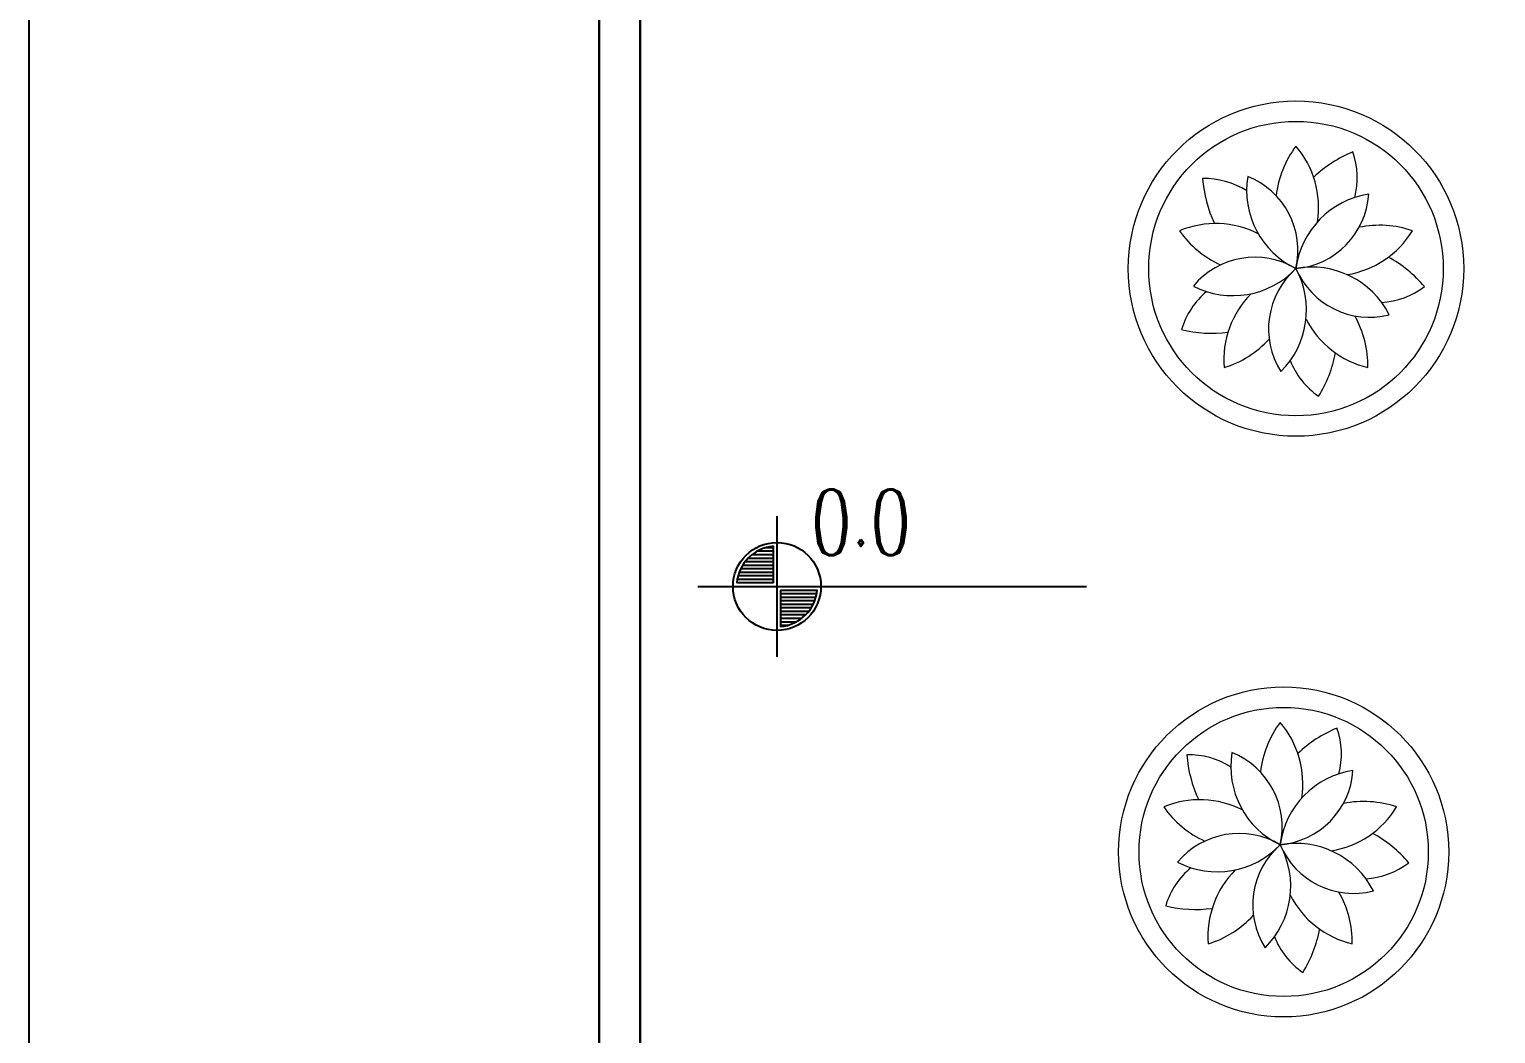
# Model space of a CAD drawing. Header units: inches. Extents: x -0.3 to 32.3, y -27.3 to 12.1.
# Drawn here: x 18.26 to 25.44, y -17.99 to -13.07 of the extents above; entities that cross this region are included whole.
import ezdxf

# ---------------------------------------------------------------- set-up
doc = ezdxf.new("R2010")
doc.units = ezdxf.units.IN
doc.header["$MEASUREMENT"] = 0
doc.layers.add('FUR', color=13, linetype='Continuous')
doc.layers.add('LEV', color=7, linetype='Continuous')
doc.styles.add('ATT', font='')
doc.styles.add('DIMO', font='ROMANC.shx', dxfattribs={"width": 0.75, "height": 0.2})
doc.styles.get('ATT').set_extended_font_data('B Yagut')

# ---------------------------------------------------------------- blocks, each defined once
blk = doc.blocks.new('02PPLT03')
at = {"color": 114, "linetype": 'ByBlock', "lineweight": 9, "true_color": 0x139b48}
for centre, radius, start, end in [((0.3333, 0.25), 0.4167, 143.1301, 173.49315), ((-0.2917, 0.25), 0.3841, 351.1324, 40.6013), ((0.4278, -0.0033), 0.518, 112.21052, 133.35141), ((-0.0728, 0.3699), 0.3227, 345.50863, 19.24757), ((-0.3742, 0.0451), 0.3227, 57.50863, 91.24757), ((0.1354, 0.4058), 0.518, 184.21051, 205.35141), ((0.1524, 0.3197), 0.3542, 170.77608, 244.51587), ((-0.3182, 0.0732), 0.3265, 347.04468, 68.24727), ((-0.0287, 0.3253), 0.3265, 275.04468, 356.24727), ((0.3511, -0.0461), 0.3542, 98.77608, 172.51587), ((-0.3279, -0.2001), 0.3841, 63.1324, 112.60129), ((-0.1348, 0.3943), 0.4167, 215.1301, 245.49315), ((0.1476, 0.3546), 0.3841, 279.1324, 328.60129), ((0.3408, -0.2398), 0.4167, 71.1301, 101.49315), ((-0.168, -0.28), 0.3265, 59.04468, 140.24727), ((-0.257, 0.2437), 0.3542, 242.77608, 316.51587), ((-0.3112, -0.1691), 0.3542, 314.77608, 28.51587), ((0.0646, -0.3482), 0.3542, 26.77608, 100.51587), ((0.3005, 0.1278), 0.3265, 203.04468, 284.24727), ((0.129, -0.4079), 0.518, 40.21052, 61.35141), ((0.2144, -0.2463), 0.3265, 131.04468, 212.24727), ((-0.1585, -0.342), 0.3227, 129.50863, 163.24757), ((0.089, -0.3737), 0.3841, 135.1324, 184.60129), ((0.3293, 0.1835), 0.3227, 273.50863, 307.24757), ((0.3829, -0.0308), 0.3841, 207.1324, 256.60129), ((-0.1227, -0.3982), 0.4167, 359.1301, 29.49315), ((-0.3441, 0.2541), 0.518, 256.21051, 277.35141), ((-0.4166, -0.0063), 0.4167, 287.1301, 317.49315), ((-0.348, -0.2487), 0.518, 328.21051, 349.35141), ((0.2763, -0.2564), 0.3227, 201.50863, 235.24757)]:
    blk.add_arc(centre, radius, start, end, dxfattribs=at)
at = {"color": 0, "linetype": 'ByBlock', "lineweight": 9, "style": 'ATT'}
for tag, p, flags in [('ITEM', (0, -2.25), 3), ('ROOM_NUMBER', (0, -3.5833), 1)]:
    blk.add_attdef(tag, p, '', height=1, dxfattribs=dict(at, flags=flags))
blk = doc.blocks.new('*X2')
at = {"color": 0}
for p, q in [((16.67, 10.47), (16.7171, 10.47)), ((16.67, 10.45), (16.7636, 10.45)), ((16.67, 10.43), (16.7932, 10.43)), ((16.67, 10.41), (16.8152, 10.41)), ((16.67, 10.39), (16.8325, 10.39)), ((16.67, 10.37), (16.8462, 10.37)), ((16.67, 10.35), (16.8571, 10.35)), ((16.67, 10.33), (16.8656, 10.33)), ((16.67, 10.31), (16.872, 10.31)), ((16.67, 10.29), (16.8765, 10.29))]:
    blk.add_line(p, q, dxfattribs=at)
blk = doc.blocks.new('dfsfd')
at = {"layer": 'LEV'}
for p, q in [((972.558, -1386.941), (972.558, -1388.002)), ((972.532, -1387.445), (972.532, -1387.167)), ((971.961, -1387.471), (974.895, -1387.471)), ((972.532, -1387.445), (972.254, -1387.445)), ((972.585, -1387.498), (972.862, -1387.498)), ((972.585, -1387.498), (972.585, -1387.776))]:
    blk.add_line(p, q, dxfattribs=at)
blk.add_circle((972.558, -1387.471), 0.332, dxfattribs=at)
for start, end in [(94.9885, 175.0115), (274.9885, 355.0115)]:
    blk.add_arc((972.558, -1387.471), 0.305, start, end, dxfattribs=at)
at = {"layer": 'LEV', "xscale": -1.327104000000048, "yscale": 1.327104000000048, "zscale": 1.327104000000048}
blk.add_blockref('*X2', (994.654, -1401.074), dxfattribs=at)
at = {"layer": 'LEV', "xscale": -1.327104000000048, "yscale": 1.327104000000048, "zscale": 1.327104000000048, "rotation": 180}
blk.add_blockref('*X2', (950.462, -1373.869), dxfattribs=at)

msp = doc.modelspace()

# ---------------------------------------------------------------- linework, layer by layer
at = {"lineweight": 30}
for p, q in [((21.053, -10.6578), (21.053, -20.6578)), ((21.253, -10.6578), (21.253, -20.4578)), ((21.2535, -10.6578), (21.2537, -20.4578))]:
    msp.add_line(p, q, dxfattribs=at)
msp.add_lwpolyline([(18.2609, 12.0746), (32.2936, 12.0746), (32.2936, -21.2848), (18.2609, -21.2848)], close=True)
at = {"lineweight": 9}
for centre, radius in [((24.4662, -14.2408), 0.8216), ((24.4662, -14.2408), 0.7216), ((24.4059, -17.0996), 0.8085), ((24.4059, -17.0996), 0.7085)]:
    msp.add_circle(centre, radius, dxfattribs=at)

# ---------------------------------------------------------------- block references
at = {"layer": 'FUR', "xscale": 1.199999999999818, "yscale": 1.199999999999818, "zscale": 1.199999999999818}
for p in [(24.4662, -14.2408), (24.3889, -17.0646)]:
    msp.add_blockref('02PPLT03', p, dxfattribs=at)
at = {"layer": 'LEV', "xscale": 0.6488064000000001, "yscale": 0.6488064000000001, "zscale": 0.6488064000000001}
msp.add_blockref('dfsfd', (-609.0782, 884.4016), dxfattribs=at)

# ---------------------------------------------------------------- texts
at = {"layer": 'LEV', "style": 'DIMO', "width": 0.75}
msp.add_text('0.0', height=0.32289, dxfattribs=at).set_placement((22.0858, -15.6457))

doc.saveas('drawing.dxf')
